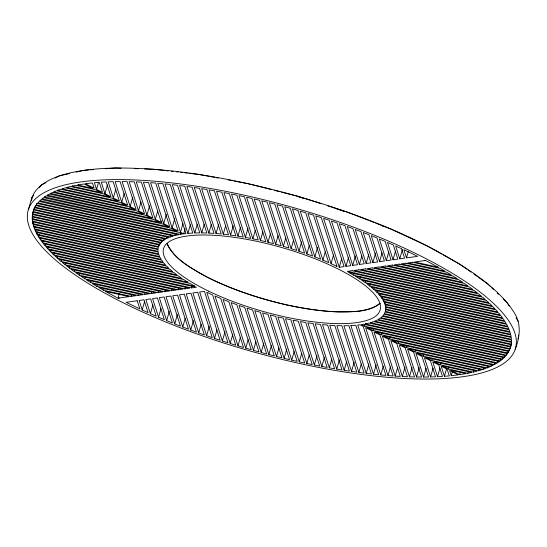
<?xml version="1.0" encoding="UTF-8"?>
<svg xmlns="http://www.w3.org/2000/svg" width="547" height="547" viewBox="0 0 547 547"><rect width="100%" height="100%" fill="white"/><g stroke="black" fill="none" stroke-linecap="round" stroke-linejoin="round"><path stroke-width="0.82" d="M385.676 309.021L385.621 307.27L510.816 334.983L511.158 336.788L385.676 309.021L386.114 307.469M32.294 216.243L32.471 214.547L160.77 242.943L159.669 244.434L32.294 216.243L32.95 213.911M511.233 344.09L511.418 342.395L384.042 314.204L382.934 315.694L511.233 344.09L511.671 342.538M31.316 200.899C33.504 187.149 47.808 180.038 59.657 175.778C77.619 170.09 96.532 168.517 115.273 168.011C177.426 167.655 238.971 179.86 298.614 196.51C360.104 214.786 421.231 237.719 474.591 273.958C489.503 284.789 504.218 296.693 514.091 312.508C521.592 323.667 519.903 337.301 515.233 349.171A253.227 74.877 15.8 0 1 129.837 306.033A253.227 74.877 15.8 0 1 170.486 182.753A253.227 74.877 15.8 0 1 515.233 349.171M32.581 213.877L32.943 212.222L162.835 240.974L161.297 242.369L32.581 213.877L33.018 212.325M510.768 346.415L511.124 344.76L382.408 316.269L380.869 317.663L510.768 346.415L511.206 344.863M385.307 311.366L385.621 309.698L511.26 337.506L511.424 339.277L385.307 311.366L385.963 309.034M28.471 209.467L31.767 197.829L33.798 195.122M33.121 211.573L33.661 209.959L165.55 239.148L163.546 240.434L33.121 211.573L33.558 210.021M33.914 209.316L34.639 207.744L168.989 237.48L166.452 238.656L33.914 209.316L34.352 207.764M34.967 207.128L35.883 205.597L173.249 235.996A117.899 34.864 15.8 0 0 170.11 237.029L34.967 207.128L35.411 205.576M32.471 216.154L32.909 214.602M32.246 218.663L32.252 216.927L159.307 245.049L158.603 246.629L32.246 218.663L32.683 217.111M36.287 204.988L37.401 203.505L178.479 234.725A117.899 34.864 15.8 0 0 174.63 235.6L36.287 204.988L36.731 203.436M32.451 221.132L32.28 219.361L158.404 247.271L158.083 248.94L32.451 221.132L33.107 218.807M32.888 223.655L32.547 221.85L158.035 249.617L158.083 251.367L32.888 223.655L33.326 222.103M33.572 226.232L33.059 224.386L158.179 252.078L158.596 253.904L33.572 226.232L34.01 224.68M34.495 228.865L33.811 226.984L158.835 254.656L159.615 256.557L34.495 228.865L35.152 226.54M35.658 231.552L34.803 229.631L159.998 257.336L161.139 259.326L35.658 231.552L36.314 229.227M37.059 234.287L36.034 232.331L161.673 260.133L163.184 262.204L37.059 234.287L37.722 231.962M38.707 237.083L37.511 235.08L163.868 263.045L165.762 265.199L38.707 237.083L39.37 234.752M40.601 239.928L39.227 237.89L166.603 266.081L168.9 268.324L40.601 239.928L41.039 238.376M42.748 242.827L41.189 240.748L169.905 269.24L172.64 271.579L42.748 242.827L43.186 241.275M45.141 245.788L43.404 243.668L173.823 272.536L177.03 274.977L45.141 245.788L45.798 243.463M47.794 248.803L45.873 246.642L178.411 275.975L182.137 278.532L47.794 248.803L48.232 247.251M50.714 251.873L48.601 249.671L183.744 279.585A117.899 34.864 15.8 0 0 188.072 282.273L50.714 251.873L51.37 249.548M53.9 255.011L51.596 252.762L189.939 283.38A117.899 34.864 15.8 0 0 194.971 286.231L53.9 255.011L54.556 252.68M57.373 258.205L54.864 255.914L196.4 287.243L191.594 287.913L57.373 258.205L57.811 256.652M61.127 261.466L58.413 259.128L189.672 288.18L184.872 288.85L61.127 261.466L61.749 259.278M65.196 264.789L62.262 262.41L182.951 289.117L178.151 289.787L65.196 264.789L65.811 262.608M69.572 268.187L66.413 265.753L176.23 290.06L171.423 290.731L69.572 268.187L70.187 266.006M96.532 189.399L94.399 182.746L99.287 182.342L102.528 192.462L96.532 189.399L98.59 182.124M74.283 271.654L70.878 269.172L169.502 290.997L164.702 291.667L74.283 271.654L74.693 270.197M79.336 275.203L75.691 272.659L162.78 291.934L157.98 292.604L79.336 275.203L79.958 273.021M104.928 193.686L101.25 182.206L106.18 181.925L110.925 196.742L104.928 193.686L107.397 184.954M84.771 278.833L80.853 276.228L156.059 292.877L151.252 293.548L84.771 278.833L85.182 277.377M113.325 197.966L108.162 181.843L113.126 181.686L119.328 201.029L113.325 197.966L115.8 189.241M90.604 282.553L86.392 279.886L149.331 293.814L144.531 294.484L90.604 282.553L91.014 281.096M96.86 286.361L92.347 283.626L142.61 294.751L137.803 295.428L96.86 286.361L97.482 284.18M121.728 202.253L115.123 181.638L120.121 181.59L127.725 205.316L121.728 202.253L124.196 193.529M103.588 290.279L98.734 287.469L135.882 295.695L131.082 296.365L103.588 290.279L104.005 288.823M130.124 206.54L122.131 181.59L127.164 181.638L136.121 209.604L130.124 206.54L132.757 197.228M138.521 210.827L129.181 181.672L134.241 181.816L144.517 213.891L138.521 210.827L140.989 202.096M119.328 293.814L118.09 298.177A248.126 73.373 15.8 0 1 105.605 291.421L129.16 296.631L118.09 298.177L119.478 297.985M146.917 215.115L136.271 181.891L141.365 182.117L152.914 218.178L146.917 215.115L149.591 205.658M131.082 296.365L131.492 294.908M161.727 221.009L161.317 222.458L155.314 219.402L157.789 210.67M137.803 295.428L138.466 293.096M163.71 223.689L150.575 182.671L155.717 183.06L169.714 226.745L163.71 223.689L166.35 214.376M144.531 294.484L145.146 292.303M158.603 246.629L159.047 245.077M159.669 244.434L160.107 242.882M161.297 242.369L161.919 240.188M142.186 309.978L139.143 300.481L143.943 299.804L148.059 312.645L142.186 309.978L144.654 301.247M163.546 240.434L164.162 238.253M166.452 238.656L167.074 236.468M151.252 293.548L151.868 291.366M172.114 227.969L157.782 183.231L162.944 183.696L178.11 231.032L172.114 227.969L174.787 218.513M170.117 237.036L170.732 234.854M150.398 313.684L145.864 299.537L150.664 298.867L156.23 316.234L150.398 313.684L152.866 304.959M157.98 292.604L158.418 291.059M174.63 235.607L175.047 234.157M180.51 232.256L165.016 183.895L170.206 184.435L185.959 233.603L183.676 233.877L180.51 232.256L182.924 223.723M180.175 234.41L182.322 234.061L179.149 232.448L39.199 201.474L37.887 202.916L180.175 234.41L180.592 232.954M164.702 291.667L165.358 289.342M158.562 317.233L152.586 298.6L157.392 297.93L164.36 319.674L158.562 317.233L161.03 308.508M183.676 233.877L185.173 228.584M171.423 290.731L172.086 288.399M187.901 233.412L172.284 184.66L177.495 185.262L192.811 233.07A117.899 34.864 15.8 0 0 187.901 233.405L190.37 224.68M166.671 320.631L159.314 297.657L164.114 296.987L172.442 322.976L166.671 320.631L169.344 311.175M178.151 289.787L178.589 288.235M194.794 232.988L179.587 185.522L184.818 186.192L199.778 232.892A117.899 34.864 15.8 0 0 194.787 232.981L197.262 224.256M174.739 323.892L166.035 296.72L170.842 296.05L180.483 326.142L174.739 323.892L177.419 314.436M184.872 288.85L185.529 286.525M201.788 232.899L186.917 186.472L192.168 187.211L206.841 233.008L201.788 232.899L204.257 224.167M191.594 287.913L192.257 285.582M208.879 233.097L194.274 187.518L199.552 188.318L213.986 233.391L208.879 233.097L211.347 224.366M182.766 327.024L172.763 295.783L177.563 295.113L188.483 329.191L182.766 327.024L185.242 318.299M216.044 233.542L201.665 188.653L206.957 189.522L221.207 234L216.044 233.542L218.513 224.81M190.759 330.039L179.484 294.84L184.284 294.17L196.441 332.118L190.759 330.039L193.433 320.583M223.285 234.212L209.084 189.877L214.397 190.8L228.496 234.82L223.285 234.212L225.699 225.679M198.711 332.932L186.206 293.903L191.012 293.233L204.373 334.935L198.711 332.932L201.18 324.207M230.588 235.087L216.523 191.183L221.856 192.175L235.846 235.832L230.588 235.087L233.22 225.781M206.629 335.721L192.934 292.966L197.734 292.289L212.263 337.649L206.629 335.721L209.303 326.265M237.959 236.16L223.996 192.578L229.35 193.624L243.258 237.042L237.959 236.16L240.372 227.627M214.513 338.408L199.655 292.023L204.455 291.353L220.126 340.261L214.513 338.408L216.927 329.868M245.384 237.419L231.49 194.055L236.865 195.163L250.724 238.424L245.384 237.419L248.017 228.106M222.369 340.986L206.752 292.242A117.899 34.864 15.8 0 0 212.639 294.97L227.955 342.778L222.369 340.986L225.002 331.68M252.871 238.854L239.018 195.614L244.406 196.783L258.252 239.983L252.871 238.854L255.285 230.321M230.184 343.475L214.985 296.009A117.899 34.864 15.8 0 0 220.797 298.491L235.757 345.191L230.184 343.475L232.824 334.162M260.406 240.461L246.567 197.262L251.982 198.486L265.828 241.719L260.406 240.461L262.827 231.928M237.979 345.868L223.108 299.441L228.851 301.718L243.524 347.523L237.979 345.868L240.393 337.335M268.009 242.253L254.15 198.985L259.579 200.27L273.466 243.634L268.009 242.253L270.423 233.713M245.74 348.172L231.142 302.594L236.83 304.693L251.264 349.759L245.74 348.172L248.153 339.632M275.661 244.208L261.753 200.797L267.203 202.144L281.165 245.726L275.661 244.208L278.074 235.675M253.473 350.381L239.094 305.493L244.728 307.428L258.977 351.906L253.473 350.381L255.887 341.848M283.373 246.355L269.384 202.691L274.854 204.093L288.912 247.996L283.373 246.355L285.787 237.822M261.179 352.507L246.977 308.173L252.564 309.958L266.662 353.971L261.179 352.507L263.811 343.195M291.141 248.687L277.042 204.667L282.525 206.13L296.734 250.464L291.141 248.687L293.554 240.147M268.857 354.545L254.793 310.641L260.338 312.282L274.32 355.947L268.857 354.545L271.49 345.232M298.977 251.21L284.727 206.732L290.231 208.257L304.611 253.145L298.977 251.21L301.65 241.753M276.508 356.494L262.546 312.918L268.051 314.429L281.958 357.841L276.508 356.494L278.922 347.96M306.881 253.945L292.44 208.879L297.965 210.472L312.569 256.044L306.881 253.945L309.349 245.22M284.132 358.367L270.239 315.004L275.702 316.392L289.561 359.652L284.132 358.367L286.765 349.054M314.853 256.919L300.18 211.115L305.725 212.769L320.604 259.196L314.853 256.919L317.527 247.463M291.729 360.152L277.876 316.918L283.298 318.176L297.137 361.376L291.729 360.152L294.142 351.618M322.915 260.146L307.954 213.446L313.52 215.162L328.726 262.628A117.899 34.864 15.8 0 0 322.921 260.14L325.383 251.415M299.298 361.854L285.459 318.655L290.84 319.783L304.686 363.023L299.298 361.854L301.712 353.321M336.966 266.396A117.899 34.864 15.8 0 0 331.072 263.668L333.533 254.936M306.84 363.475L292.98 320.214L298.32 321.219L312.214 364.582L306.84 363.475L309.253 354.941M339.249 267.285L323.578 218.376L329.191 220.229L344.049 266.615L339.249 267.285L341.718 258.553M314.361 365.013L300.453 321.595L305.752 322.477L319.708 366.059L314.361 365.013L316.993 355.7M345.971 266.348L331.441 220.988L337.075 222.916L350.777 265.678L345.971 266.348L348.446 257.616M321.848 366.463L307.858 322.805L313.116 323.55L327.181 367.454L321.848 366.463L324.48 357.157M352.699 265.404L339.338 223.702L344.993 225.706L357.499 264.734L352.699 265.404L355.372 255.948M353.779 275.25A117.899 34.864 15.8 0 0 348.74 272.406L489.804 303.633L492.115 305.876L353.772 275.257L354.429 272.926M329.315 367.837L315.209 323.817L320.426 324.426L334.627 368.76L329.315 367.837L331.728 359.297M359.42 264.468L347.263 226.52L352.945 228.598L364.22 263.798L359.42 264.468L361.888 255.736M359.974 279.052A117.899 34.864 15.8 0 0 355.646 276.358L492.997 306.764L495.11 308.966L359.96 279.052L360.623 276.727M366.141 263.531L355.229 229.446L360.938 231.613L370.948 262.854L366.141 263.531L368.616 254.799M336.747 369.116L322.498 324.638L327.66 325.096L342.039 369.984L336.747 369.116L339.379 359.81M365.293 282.662L361.567 280.105L495.91 309.834L497.838 311.995L365.293 282.662L365.704 281.206M372.869 262.587L363.229 232.496L368.965 234.745L377.669 261.917L372.869 262.587L375.543 253.131M344.159 370.319L329.718 325.246L334.832 325.54L349.43 371.119L344.159 370.319L346.572 361.779M369.881 286.102L366.675 283.661L498.57 312.85L500.307 314.969L369.881 286.102L370.497 283.92M379.591 261.651L371.269 235.661L377.033 238.007L384.397 260.981L379.591 261.651L382.059 252.919M373.799 289.397L371.064 287.059L500.963 315.81L502.515 317.889L373.799 289.397L374.415 287.216M351.536 371.427L336.863 325.629L341.916 325.738L356.788 372.165L351.536 371.427L354.169 362.114M364.555 326.19L361.389 324.576L363.529 324.227L505.825 355.721L504.512 357.164L364.555 326.19L365.218 323.865M377.102 292.556L374.804 290.313L503.103 318.71L504.484 320.747L377.102 292.556L377.546 291.004M386.319 260.707L379.351 238.964L385.15 241.405L391.119 260.037L386.319 260.707L388.787 251.982M379.844 295.592L377.943 293.438L504.997 321.554L506.201 323.557L379.844 295.592L380.5 293.26M358.887 372.445L343.926 325.745A117.967 34.885 15.8 0 0 348.918 325.65L364.117 373.116L358.887 372.445L361.3 363.912M372.951 330.477L366.955 327.414L503.944 357.731L502.426 359.133L372.951 330.477L373.574 328.296M382.038 298.505L380.521 296.433L506.645 324.35L507.671 326.313L382.038 298.505L382.476 296.953M393.04 259.77L387.474 242.403L393.307 244.953L397.84 259.1L393.04 259.77L395.508 251.046M383.707 301.301L382.565 299.312L508.047 327.085L508.901 329.007L383.707 301.301L384.144 299.749M384.869 303.988L384.09 302.081L509.209 329.773L509.893 331.653L384.869 303.988L385.307 302.436M350.887 325.568A117.967 34.885 15.8 0 0 355.796 325.233L371.42 373.977L366.21 373.375L368.842 364.063M385.526 306.559L385.109 304.734L510.132 332.405L510.645 334.251L385.526 306.559L386.182 304.228M399.761 258.834L395.652 245.993L401.525 248.659L404.568 258.163L399.761 258.834L402.401 249.521M381.355 334.764L375.351 331.701L501.777 359.68L500.033 361.034L381.355 334.764L381.97 332.583M373.498 374.21L357.752 325.034L360.029 324.761L363.201 326.381L378.688 374.743L373.498 374.21L376.138 364.897M406.489 257.89L403.877 249.753A248.153 73.38 15.8 0 1 417.552 256.345L406.489 257.89L408.24 251.688M389.751 339.051L383.748 335.988L499.295 361.56L497.332 362.859L389.751 339.051L390.367 336.87M380.76 374.941L365.594 327.605L371.598 330.668L385.929 375.406L380.76 374.941L383.228 366.216M387.987 375.577L373.998 331.892L379.994 334.955L393.129 375.967L387.987 375.577L390.462 366.846M398.148 343.338L392.151 340.275L496.498 363.372L494.297 364.617L398.148 343.338L398.558 341.882M395.18 376.104L382.394 336.179L388.391 339.236L400.301 376.411L395.18 376.104L397.655 367.379M406.544 347.618L400.548 344.562L493.367 365.102L490.912 366.292L406.544 347.618L407.159 345.437M402.339 376.521L390.79 340.466L396.787 343.523L407.433 376.746L402.339 376.521L405.019 367.064M414.941 351.906L408.944 348.842L489.88 366.757L487.151 367.892L414.941 351.906L415.563 349.724M409.464 376.821L399.187 344.747L405.183 347.81L414.523 376.965L409.464 376.821L412.096 367.516M416.547 376.999L407.583 349.034L413.587 352.097L421.58 377.047L416.547 376.999L419.221 367.543M423.337 356.193L417.34 353.13L486.009 368.329L482.994 369.396L423.337 356.193L423.959 354.012M423.583 377.047L415.987 353.321L421.983 356.384L428.588 376.999L423.583 377.047L426.051 368.322M431.74 360.48L425.737 357.417L481.729 369.813L478.413 370.811L431.74 360.48L432.356 358.299M430.578 376.958L424.383 357.608L430.38 360.671L435.549 376.794L430.578 376.958L433.046 368.227M440.137 364.767L434.14 361.704L477.018 371.194L473.353 372.117L440.137 364.767L440.752 362.586M437.525 376.712L432.78 361.895L438.776 364.952L442.455 376.432L437.525 376.712L439.993 367.981M444.417 376.302L441.176 366.182L447.172 369.239L449.306 375.892L444.417 376.302L446.68 368.295M448.533 369.054L442.537 365.991L471.822 372.473L467.788 373.314L448.533 369.054L448.943 367.598M451.254 375.707L449.572 370.463L458.222 374.88L451.254 375.707L452.485 371.338M459.583 374.688L466.092 373.628L450.933 370.278L459.583 374.688L460.198 372.507M467.788 373.314L468.403 371.133M473.353 372.117L473.976 369.936M478.413 370.811L479.028 368.623M482.994 369.396L483.616 367.215M487.151 367.892L487.562 366.435M490.912 366.292L491.527 364.111M494.297 364.617L494.707 363.16M497.332 362.859L497.989 360.535M500.033 361.034L500.655 358.846M502.426 359.133L503.042 356.952M504.512 357.164L504.949 355.612M506.303 355.133L507.418 353.649L369.075 323.031A117.967 34.885 15.8 0 1 365.225 323.913L506.303 355.133L506.966 352.808M507.821 353.041L508.737 351.516L373.594 321.602A117.967 34.885 15.8 0 1 370.463 322.641L507.821 353.041L508.478 350.716M509.066 350.894L509.79 349.321L377.252 319.981L374.722 321.157L509.066 350.894L509.503 349.342M510.043 348.678L510.583 347.065L380.165 318.204L378.155 319.489L510.043 348.678L510.707 346.354M517.797 338.908L518.529 337.533L518.474 334.996M39.391 187.676L41.428 184.961L45.982 182.671M379.974 303.175C368.753 312.87 351.994 311.585 338.012 311.913C313.157 310.942 288.611 306.04 264.714 299.312C242.328 292.775 220.325 284.549 199.881 273.24C187.45 265.651 173.187 257.76 167.136 243.777C174.985 260.085 192.188 268.639 207.224 277.172C232.55 289.787 259.579 298.635 287.1 305.007C311.004 309.882 335.55 313.704 359.974 310.976C366.982 309.554 374.538 308.2 380.09 303.38M55.103 178.076L59.657 175.778L69.51 173.577M76.074 172.107L84.279 170.267L88.47 169.96M424.233 260.652L425.614 260.461L414.544 262.006L438.099 267.216M90.146 169.837L93.496 169.597M105.222 168.743L115.273 168.011L121.154 168.196M134.603 168.626L137.967 168.736M144.688 168.955L153.933 169.249L163.95 170.404M165.625 170.602L168.127 170.89M171.464 171.279L173.132 171.471M176.476 171.854L178.144 172.052M180.647 172.339L182.322 172.531M184.824 172.825L187.327 173.112M188.995 173.303L199.019 174.466L209.029 176.346M210.698 176.654L214.868 177.44M216.537 177.754L218.205 178.069M228.222 179.942L232.393 180.729M234.061 181.043L248.242 183.703L271.367 189.583M274.669 190.418L279.62 191.682M281.274 192.1L298.614 196.51L321.185 203.723M327.632 205.788L346.983 211.976L368.439 220.311M370.025 220.933L373.998 222.479M375.591 223.094L390.688 228.961L427.966 246.335L441.867 254.143M443.33 254.964L460.15 264.413L466.988 269.233M468.355 270.197L471.09 272.126M473.818 274.054L477.237 276.461M478.604 277.425L487.493 283.688L490.529 286.635M491.739 287.811L493.558 289.575M497.196 293.11L498.406 294.286M503.261 298.997L507.5 303.12L509.209 306.053M516.04 317.8L518.173 321.465M336.959 266.396L321.342 217.651L315.749 215.86L331.065 263.668M350.894 325.568L366.21 373.375M161.317 222.458L148.524 182.534L143.41 182.226L155.314 219.402M31.767 197.829L31.801 199.518M425.573 260.461A248.126 73.373 15.8 0 1 438.065 267.223M298.751 196.982A251.818 74.467 15.8 0 1 302.806 198.158M335.058 208.304A251.818 74.467 15.8 0 1 343.721 211.279M382.032 225.822A251.818 74.467 15.8 0 1 384.329 226.773M511.472 340.849L511.452 341.711L384.397 313.588L385.102 312.016L511.459 339.981L511.472 340.849M39.945 200.728L176.749 231.224L170.753 228.161L41.285 199.505L39.945 200.728M42.14 198.787L168.353 226.937L162.356 223.873L43.671 197.611L42.14 198.787M44.649 196.913L159.956 222.65L153.96 219.586L46.372 195.778L44.649 196.913M47.473 195.108L151.56 218.362L145.557 215.306L49.408 194.021L47.473 195.108M50.639 193.385L143.164 214.075L137.16 211.019L52.792 192.346L50.639 193.385M54.16 191.737L53.832 191.881L134.76 209.795L128.764 206.732L56.553 190.753L54.16 191.737M58.064 190.171L57.702 190.308L126.364 205.508L120.367 202.445L60.71 189.241L58.064 190.171M62.379 188.701L61.975 188.831L117.967 201.221L111.971 198.158L65.298 187.833L62.379 188.701M67.137 187.327L66.693 187.443L109.571 196.934L103.574 193.87L70.351 186.52L67.137 187.327M72.382 186.055L71.889 186.165L101.174 192.647L95.171 189.59L75.917 185.324L72.382 186.055M78.406 184.865L77.612 185.009L92.771 188.359L84.129 183.949L78.406 184.865M137.222 300.747L126.152 302.293A248.023 73.339 15.8 0 0 139.827 308.884L137.222 300.747M352.111 270.724L347.311 271.401L488.847 302.723L486.338 300.433L352.111 270.724M358.832 269.787L354.032 270.457L485.292 299.51L482.577 297.171L358.832 269.787M365.56 268.85L360.753 269.521L481.449 296.235L478.516 293.848L365.56 268.85M372.281 267.907L367.481 268.577L477.299 292.884L474.14 290.45L372.281 267.907M379.003 266.97L374.203 267.64L472.827 289.466L469.429 286.984L379.003 266.97M385.731 266.033L380.924 266.704L468.02 285.978L464.369 283.435L385.731 266.033M392.452 265.09L387.652 265.76L462.858 282.409L458.933 279.804L392.452 265.09M399.18 264.153L394.373 264.823L457.313 278.751L453.107 276.085L399.18 264.153M405.901 263.21L401.101 263.886L451.364 275.011L446.844 272.276L405.901 263.21M412.623 262.273L407.823 262.943L444.971 271.168L440.116 268.358L412.623 262.273M86.337 183.648L85.482 183.758L94.132 188.175L92.457 182.93L86.337 183.648M208.735 291.189A112.545 33.278 15.8 0 0 380.021 310.368A112.545 33.278 15.8 0 0 226.8 236.4A112.545 33.278 15.8 0 0 208.735 291.189"/></g></svg>
